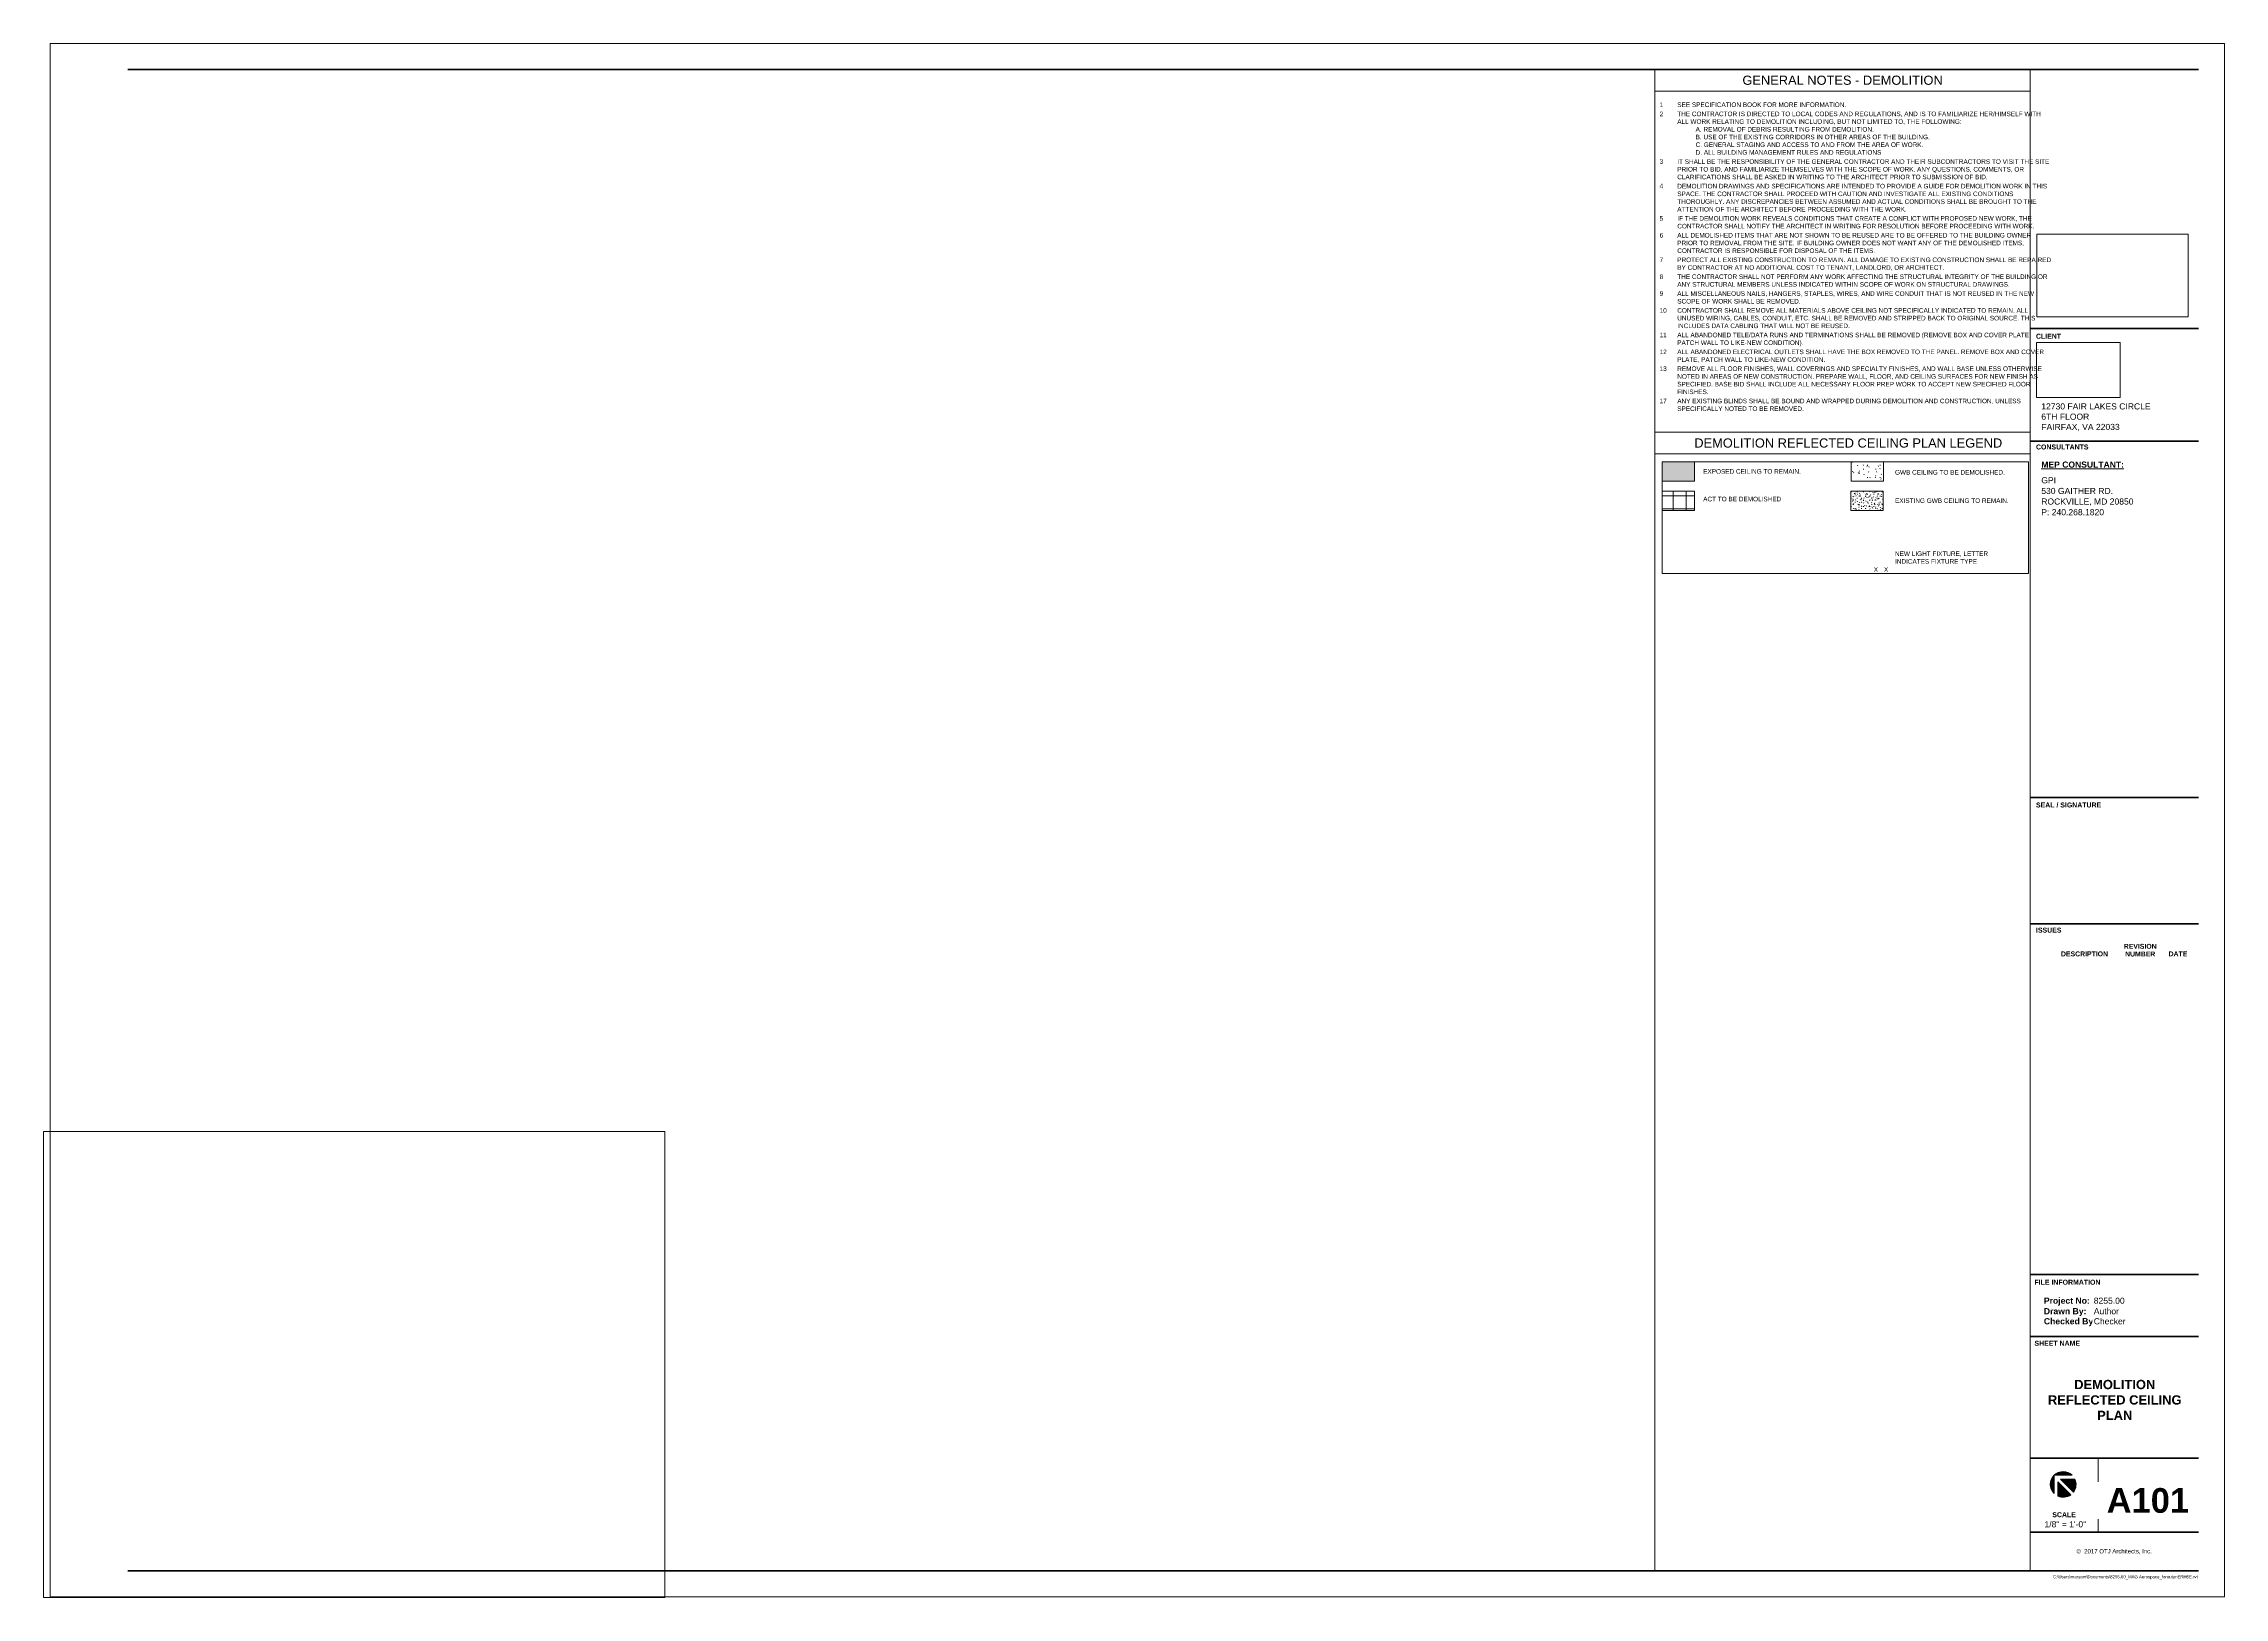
# Paper-space layout 'Layout1' of a CAD drawing. Header units: inches. Extents: x 0 to 42.1, y 0 to 30.
# The model-space entities are those that its viewports show. They can reach past a viewport. Long polylines and large blocks are cut down to what shows.
import ezdxf

# ---------------------------------------------------------------- set-up
doc = ezdxf.new("R2010")
doc.units = ezdxf.units.IN
doc.header["$MEASUREMENT"] = 0
for name, color, linetype, lineweight in [('A-ANNO-NOTE', 131, 'Continuous', 9), ('A-DETL-GENF', 92, 'Continuous', 9), ('A-DETL-THIN', 151, 'Continuous', 9), ('G-ANNO-SCHD', 231, 'Continuous', 9), ('G-ANNO-TEXT', 231, 'Continuous', 9), ('G-ANNO-TTLB', 6, 'Continuous', 9), ('G-ANNO-TTLB-THIN', 151, 'Continuous', 9), ('G-ANNO-TTLB-WIDE', 214, 'Continuous', 50)]:
    doc.layers.add(name, color=color, linetype=linetype, lineweight=lineweight)
doc.layers.add('G-ANNO-NPLT', color=191, linetype='Continuous', plot=False)
doc.styles.add('Arial_B', font='arialbd.ttf', dxfattribs={"height": 0.09513339392643282})
doc.styles.add('Swis721 Lt BT', font='swissl.ttf', dxfattribs={"height": 8.514637904468403})
doc.styles.add('Swis721 Lt BT_1', font='swissl.ttf', dxfattribs={"height": 0.09608532357473035})
doc.styles.add('Swis721 Lt BT_2', font='swissl.ttf', dxfattribs={"height": 0.1182588597842835})
doc.styles.add('Swis721 Lt BT_3', font='swissl.ttf', dxfattribs={"height": 0.08333333333333331})
doc.styles.add('Swis721 Lt BT_4', font='swissl.ttf', dxfattribs={"height": 0.05912942989214175})
doc.styles.add('Swis721 Lt BT_5', font='swissl.ttf', dxfattribs={"height": 0.1773882896764253})
doc.styles.add('Swis721 Lt BT_6', font='swissl.ttf', dxfattribs={"height": 0.08869414483821263})
doc.styles.add('Swis721 Lt BT_B_1', font='', dxfattribs={"height": 0.1192218798151002})
doc.styles.add('Swis721 Lt BT_B_2', font='', dxfattribs={"height": 0.4768875192604006})
doc.styles.add('Swis721 Lt BT_B_3', font='', dxfattribs={"height": 0.1788328197226502})
doc.styles.get('Swis721 Lt BT_B_1').set_extended_font_data('Swis721 Lt BT', bold=True)
doc.styles.get('Swis721 Lt BT_B_2').set_extended_font_data('Swis721 Lt BT', bold=True)
doc.styles.get('Swis721 Lt BT_B_3').set_extended_font_data('Swis721 Lt BT', bold=True)
picture_1 = doc.add_image_def('image1.png', size_in_pixel=(1110, 729))
picture_2 = doc.add_image_def('image2.jpg', size_in_pixel=(2551, 1396))

# ---------------------------------------------------------------- blocks, each defined once
blk = doc.blocks.new('Titleblock - 30 x 42 - DC _ VA-4818253-DEMOLITION REFLECTED CEILING PLAN')
at = {"layer": 'G-ANNO-TTLB'}
h = blk.add_hatch(color=256, dxfattribs=at)
edge = h.paths.add_edge_path(flags=0)
edge.add_line((38.72322899144457, 2.358165792008868), (38.72322899144462, 2.006602884717845))
edge.add_arc((38.89901044509011, 2.18238433836338), 0.2485925157591419, 135.0000000000076, 225.000000000009, ccw=False)
h = blk.add_hatch(color=256, dxfattribs=at)
edge = h.paths.add_edge_path(flags=0)
edge.add_line((39.07479189873563, 2.358165792008887), (38.72322899144456, 2.358165792008863))
edge.add_arc((38.89901044509011, 2.18238433836338), 0.2485925157591469, 44.99999999999869, 135.0000000000106, ccw=False)
h = blk.add_hatch(color=256, dxfattribs=at)
edge = h.paths.add_edge_path(flags=0)
edge.add_line((38.79634443725612, 1.955982196750547), (38.79634443725607, 2.233349918654593))
edge.add_line((38.79634443725607, 2.233349918654593), (39.04703054475296, 1.982663811157806))
edge.add_arc((38.89901044509016, 2.182384338363388), 0.248592515759146, 245.6072536353056, 306.5434806647323, ccw=False)
h = blk.add_hatch(color=256, dxfattribs=at)
edge = h.paths.add_edge_path(flags=0)
edge.add_line((38.84804486479882, 2.28505034619744), (39.12541258670292, 2.285050346197479))
edge.add_arc((38.89901044509006, 2.182384338363377), 0.2485925157591927, -36.5434806647263, 24.392746364706113, ccw=False)
edge.add_line((39.09873097229569, 2.03436423870057), (38.84804486479882, 2.28505034619744))
at = {"layer": 'A-ANNO-NOTE'}
for p, q in [((38.72322899144457, 2.358165792008865), (39.07479189873563, 2.358165792008882)), ((38.72322899144462, 2.006602884717858), (38.72322899144458, 2.358165792008867)), ((38.72322899144456, 2.358165792008859), (38.72322899144462, 2.006602884717861)), ((39.07479189873563, 2.358165792008886), (38.72322899144458, 2.358165792008871)), ((38.72322899144462, 2.006602884717845), (38.72322899144457, 2.358165792008868)), ((38.72322899144456, 2.358165792008863), (39.07479189873563, 2.358165792008887)), ((39.04703054475289, 1.982663811157771), (38.79634443725607, 2.233349918654593)), ((38.79634443725607, 2.233349918654593), (39.04703054475289, 1.982663811157771)), ((38.79634443725612, 1.955982196750554), (38.79634443725607, 2.233349918654593)), ((38.79634443725607, 2.233349918654593), (38.79634443725612, 1.955982196750554)), ((39.04703054475296, 1.982663811157806), (38.79634443725607, 2.233349918654593)), ((38.79634443725607, 2.233349918654593), (38.79634443725612, 1.955982196750547)), ((39.0987309722957, 2.034364238700566), (38.84804486479883, 2.285050346197439)), ((38.84804486479882, 2.285050346197439), (39.0987309722957, 2.034364238700566)), ((39.12541258670294, 2.28505034619748), (38.84804486479883, 2.285050346197439)), ((38.84804486479882, 2.285050346197438), (39.12541258670292, 2.28505034619748)), ((38.84804486479882, 2.28505034619744), (39.09873097229569, 2.03436423870057)), ((39.12541258670292, 2.285050346197479), (38.84804486479882, 2.28505034619744))]:
    blk.add_line(p, q, dxfattribs=at)
for centre, radius, start, end in [((38.89901044509011, 2.182384338363379), 0.2485925157591369, 135.000000000008, 225.0000000000078), ((38.89901044509011, 2.182384338363386), 0.2485925157591318, 134.9999999953099, 225.0000000000063), ((38.89901044509011, 2.18238433836338), 0.2485925157591419, 135.0000000000071, 225.0000000000085), ((38.89901044509011, 2.182384338363378), 0.2485925157591469, 44.99999999999656, 135.0000000000104), ((38.89901044509011, 2.182384338363386), 0.2485925157591318, 44.99999999999334, 134.9999999953099), ((38.89901044509011, 2.18238433836338), 0.2485925157591419, 44.99999999999761, 135.0000000000107), ((38.89901044509004, 2.182384338363373), 0.2485925157592041, 323.4565193352744, 24.39274636470451), ((38.89901044509004, 2.182384338363375), 0.2485925157592098, 323.4565193352755, 24.39274636470519), ((38.89901044509006, 2.182384338363377), 0.2485925157591927, 323.4565193352734, 24.39274636470573), ((38.89901044509016, 2.182384338363383), 0.2485925157591396, 245.6072536353045, 306.543480664731), ((38.89901044509016, 2.182384338363385), 0.2485925157591349, 245.6072536353148, 306.5434806647302), ((38.89901044509016, 2.182384338363388), 0.248592515759146, 245.6072536353052, 306.5434806647319)]:
    blk.add_arc(centre, radius, start, end, dxfattribs=at)
at = {"layer": 'G-ANNO-TTLB'}
for p, q in [((0.01250000000009788, 30.01249999999972), (0.01250000000009788, 0.01250000000000995)), ((42.0125, 30.01249999999972), (0.01249999999999929, 30.01249999999972)), ((42.0125, 0.01249999999999829), (42.0125, 30.01249999999972)), ((0.01250000000009788, 0.01250000000000995), (42.01250000000002, 0.01250000000000995))]:
    blk.add_line(p, q, dxfattribs=at)
at = {"layer": 'G-ANNO-TTLB-THIN'}
blk.add_line((39.57501179533869, 2.690203614458621), (39.57501179533869, 1.262499999999861), dxfattribs=at)
at = {"layer": 'G-ANNO-TTLB-WIDE'}
for p, q in [((41.5125, 29.51249999999973), (1.51250000000001, 29.51249999999973)), ((38.26249999999999, 24.50682749999972), (41.5125, 24.50682749999972)), ((38.26249999999999, 22.336423791762), (41.5125, 22.336423791762)), ((38.26249999999997, 15.45288249863236), (41.5125, 15.45288249863236)), ((38.26249999999997, 13.01249999999988), (41.5125, 13.01249999999988)), ((41.5125, 6.238084377275174), (38.26249999999996, 6.238084377275185)), ((41.5125, 5.041063195861009), (38.26249999999996, 5.041063195861019)), ((38.26249999999995, 2.690203614458621), (41.5125, 2.690203614458621)), ((38.26249999999995, 1.262499999999861), (41.5125, 1.262499999999861)), ((1.512499999999963, 0.512499999999882), (38.26249999999999, 0.512499999999882)), ((38.26249999999999, 0.5124999999998607), (41.5125, 0.5124999999998607))]:
    blk.add_line(p, q, dxfattribs=at)
at = {"layer": 'G-ANNO-TTLB', "attachment_point": 1, "bg_fill": 3, "box_fill_scale": 1.25, "bg_fill_color": 0, "bg_fill_transparency": 0}
for s, insert, char_height, width, line_spacing_factor, style in [('\\fSwis721 Lt BT|b1|i0|c0|p34|;\\LMEP CONSULTANT:', (38.47597181717764, 21.94013422136522), 0.1182588597842835, 1.7925, 1.006669768884753, 'Swis721 Lt BT_2'), ('DESCRIPTION', (38.85672462992945, 12.47768459328055), 0.09513339392643282, 1.053, 0.9385317878468563, 'Arial_B'), ('\\fSwis721 Lt BT|b1|i0|c0|p34|;SCALE', (38.68880821124041, 1.644956936618015), 0.09608532357473035, 0.4960054163845632, 1.006669768884753, 'Swis721 Lt BT_1')]:
    blk.add_mtext(s, dxfattribs=dict(at, insert=insert, char_height=char_height, width=width, line_spacing_factor=line_spacing_factor, style=style))
at = {"layer": 'G-ANNO-TTLB', "insert": (39.88280484205, 0.9327606951626167), "char_height": 0.08333333333333331, "width": 1.691133294186729, "attachment_point": 2, "line_spacing_factor": 1.006669768884753, "style": 'Swis721 Lt BT_3'}
blk.add_mtext('©  2017 OTJ Architects, Inc.', dxfattribs=at)
at = {"layer": 'G-ANNO-TTLB'}
image = blk.add_image(picture_2, insert=(38.39184132892819, 24.73384119618144), size_in_units=(2.9237363091914497, 1.5999748677503973), dxfattribs=at)
image.dxf.flags = 7
image = blk.add_image(picture_1, insert=(38.38210373629266, 23.17954943844805), size_in_units=(1.6155037417393792, 1.0609929979531607), dxfattribs=at)
image.dxf.flags = 7
at = {"layer": 'G-ANNO-TTLB', "bg_fill": 3, "box_fill_scale": 1.25, "bg_fill_color": 0, "bg_fill_transparency": 0}
for s, insert, char_height, width, attachment_point, line_spacing_factor, style in [('\\fSwis721 Lt BT|b1|i0|c0|p34|;CLIENT', (38.37337726309556, 24.40822643275084), 0.09608532357473035, 0.5374407582938387, 1, 1.006669768884753, 'Swis721 Lt BT_1'), ('\\fSwis721 Lt BT|b1|i0|c0|p34|;CONSULTANTS', (38.37428590828189, 22.26907272451311), 0.09608532357473035, 1.134597156398104, 1, 1.006669768884753, 'Swis721 Lt BT_1'), ('\\fSwis721 Lt BT|b1|i0|c0|p34|;SEAL / SIGNATURE', (38.37325769334895, 15.35408001536185), 0.09608532357473035, 1.395396073121191, 1, 1.006669768884753, 'Swis721 Lt BT_1'), ('\\fSwis721 Lt BT|b1|i0|c0|p34|;ISSUES', (38.37329619640251, 12.93683245745997), 0.09608532357473035, 0.547190250507786, 1, 1.006669768884753, 'Swis721 Lt BT_1'), ('REVISION\\PNUMBER', (40.38629994300713, 12.62351785987668), 0.09513339392643282, 0.7357499999999999, 2, 0.9385317878468563, 'Arial_B'), ('\\fSwis721 Lt BT|b1|i0|c0|p34|;FILE INFORMATION', (38.3437895233209, 6.136053448319685), 0.09608532357473035, 1.428300609343263, 1, 1.006669768884753, 'Swis721 Lt BT_1'), ('\\fSwis721 Lt BT|b1|i0|c0|p34|;SHEET NAME', (38.3437895233209, 4.956461656030344), 0.09608532357473035, 0.9859174001354094, 1, 1.006669768884753, 'Swis721 Lt BT_1')]:
    blk.add_mtext(s, dxfattribs=dict(at, insert=insert, char_height=char_height, width=width, attachment_point=attachment_point, line_spacing_factor=line_spacing_factor, style=style))
at = {"layer": 'G-ANNO-TTLB', "attachment_point": 1, "bg_fill": 3, "box_fill_scale": 1.25, "bg_fill_color": 0, "bg_fill_transparency": 0}
for s, insert, char_height, width, line_spacing_factor, style in [('DATE', (40.93484867892432, 12.47768459328055), 0.09513339392643282, 0.41625, 0.9385317878468563, 'Arial_B'), ('Project No:', (38.5251891811192, 5.79106529491365), 0.1192218798151002, 0.9719999999999999, 0.9985383491037771, 'Swis721 Lt BT_B_1')]:
    blk.add_mtext(s, dxfattribs=dict(at, insert=insert, char_height=char_height, width=width, line_spacing_factor=line_spacing_factor, style=style))
at = {"layer": 'G-ANNO-TTLB', "insert": (38.5251891811192, 5.587734365212077), "char_height": 0.1192218798151002, "width": 0.8879999999999998, "attachment_point": 1, "line_spacing_factor": 0.9985383491037771, "style": 'Swis721 Lt BT_B_1', "bg_fill": 3, "box_fill_scale": 1.25, "bg_fill_color": 0, "bg_fill_transparency": 0}
blk.add_mtext('Drawn By:', dxfattribs=at)
at = {"layer": 'G-ANNO-TTLB', "insert": (38.5251891811192, 5.393544271185731), "char_height": 0.1192218798151002, "width": 1.1115, "attachment_point": 1, "line_spacing_factor": 0.9985383491037771, "style": 'Swis721 Lt BT_B_1', "bg_fill": 3, "box_fill_scale": 1.25, "bg_fill_color": 0, "bg_fill_transparency": 0}
blk.add_mtext('Checked By:', dxfattribs=at)

msp = doc.modelspace()

# ---------------------------------------------------------------- hatches: boundary and pattern name
at = {"layer": 'A-DETL-GENF'}
msp.add_hatch(color=7, dxfattribs=at).paths.add_polyline_path([(1632.399008781053, 8.598616548310984), (1632.399008781053, 44.59861654831098), (1572.399008781054, 44.59861654831098), (1572.399008781054, 8.598616548310984)], flags=0)
h = msp.add_hatch(dxfattribs=at)
h.set_pattern_fill('FP_7', style=0, pattern_type=2)
h.set_pattern_definition([(0, (-59.327, 0), (30.72, 7.68), [1.267, -21.773, 1.267, -21.773, -122.88]), (0, (-59.327, 0), (30.72, 7.68), [-46.08, 1.267, -44.813, 1.267, -21.773, -53.76]), (0, (-59.327, 0), (30.72, 7.68), [-115.2, 1.267, -14.093, 1.267, -37.133]), (120, (-47.807, 3.84), (-22.01107510106448, 22.76430040425796), [1.267, -21.773, 1.267, -21.773, -122.88]), (120, (-47.807, 3.84), (-22.01107510106448, 22.76430040425796), [-46.07999999999999, 1.267, -44.813, 1.267, -21.773, -53.75999999999999]), (120, (-47.807, 3.84), (-22.01107510106448, 22.76430040425796), [-115.2, 1.267, -14.093, 1.267, -37.133]), (240, (-43.967, 19.2), (-8.708924898935503, -30.44430040425795), [1.267, -21.773, 1.267, -21.773, -122.88]), (240, (-43.967, 19.2), (-8.708924898935503, -30.44430040425795), [-46.08, 1.267, -44.813, 1.267, -21.773, -53.76]), (240, (-43.967, 19.2), (-8.708924898935503, -30.44430040425795), [-115.2, 1.267, -14.093, 1.267, -37.133])])
h.paths.add_polyline_path([(1982.774657835282, 8.31153735799944), (1982.774657835282, 44.31153735799943), (1922.774657835281, 44.31153735799943), (1922.774657835281, 8.31153735799944)], flags=0)
h = msp.add_hatch(dxfattribs=at)
h.set_pattern_fill('FP_9', style=0, pattern_type=2)
h.set_pattern_definition([(0, (273.158, -67.013), (0, 24), []), (90, (273.158, -67.013), (-24, 1.469576158976824e-15), [])])
h.paths.add_polyline_path([(1632.399008781053, -45.82068559076173), (1632.399008781053, -9.820685590761569), (1572.399008781054, -9.820685590761569), (1572.399008781054, -45.82068559076173)], flags=0)
h = msp.add_hatch(dxfattribs=at)
h.set_pattern_fill('FP_8', style=0, pattern_type=2)
h.set_pattern_definition([(0, (-59.327, 0), (15.36, 3.84), [1.267, -10.253, 1.267, -10.253, -61.44]), (0, (-59.327, 0), (15.36, 3.84), [-23.04, 1.267, -21.773, 1.267, -10.253, -26.88]), (0, (-59.327, 0), (15.36, 3.84), [-57.6, 1.267, -6.412999999999999, 1.267, -17.933]), (120, (-53.567, 1.92), (-11.00553755053224, 11.38215020212898), [1.267, -10.253, 1.267, -10.253, -61.43999999999999]), (120, (-53.567, 1.92), (-11.00553755053224, 11.38215020212898), [-23.04, 1.267, -21.773, 1.267, -10.253, -26.88]), (120, (-53.567, 1.92), (-11.00553755053224, 11.38215020212898), [-57.59999999999999, 1.267, -6.412999999999998, 1.267, -17.933]), (240, (-51.647, 9.6), (-4.354462449467752, -15.22215020212898), [1.267, -10.253, 1.267, -10.253, -61.44]), (240, (-51.647, 9.6), (-4.354462449467752, -15.22215020212898), [-23.04, 1.267, -21.773, 1.267, -10.253, -26.88]), (240, (-51.647, 9.6), (-4.354462449467752, -15.22215020212898), [-57.6, 1.267, -6.412999999999999, 1.267, -17.933])])
h.paths.add_polyline_path([(1922.774657835281, -45.82068559076259), (1982.08463166957, -45.82068559076259), (1982.08463166957, -9.820685590762592), (1922.084631669571, -9.820685590762592), (1922.084631669571, -45.82068559076259)], flags=0)

# ---------------------------------------------------------------- linework, layer by layer
at = {"layer": 'A-DETL-THIN'}
for p, q in [((1632.399008781052, 44.59861654831089), (1572.399008781052, 44.59861654831089)), ((1572.399008781052, 44.59861654831089), (1572.399008781052, 8.598616548310899)), ((1632.399008781052, 8.598616548310899), (1632.399008781052, 44.59861654831089)), ((1982.774657835279, 44.31153735799924), (1922.774657835279, 44.31153735799924)), ((1922.774657835279, 44.31153735799924), (1922.774657835279, 8.311537357999248)), ((1982.774657835279, 8.311537357999248), (1982.774657835279, 44.31153735799924)), ((1572.399008781052, 8.598616548310899), (1632.399008781052, 8.598616548310899)), ((1922.774657835279, 8.311537357999248), (1982.774657835279, 8.311537357999248)), ((1632.399008781052, -9.820685590761771), (1572.399008781052, -9.820685590761771)), ((1572.399008781052, -9.820685590761771), (1572.399008781052, -45.82068559076177)), ((1632.399008781052, -45.82068559076177), (1632.399008781052, -9.820685590761771)), ((1982.084631669568, -9.82068559076273), (1922.084631669568, -9.82068559076273)), ((1922.084631669568, -9.82068559076273), (1922.084631669568, -45.82068559076273)), ((1982.084631669568, -45.82068559076273), (1982.084631669568, -9.82068559076273)), ((1572.399008781052, -45.82068559076177), (1632.399008781052, -45.82068559076177)), ((1922.084631669568, -45.82068559076273), (1982.084631669568, -45.82068559076273))]:
    msp.add_line(p, q, dxfattribs=at)

# ---------------------------------------------------------------- texts
at = {"layer": 'G-ANNO-TEXT', "color": 7, "char_height": 8.514637904468412, "attachment_point": 1, "line_spacing_factor": 1.006669768884753, "style": 'Swis721 Lt BT'}
for s, insert, width in [('EXPOSED CEILING TO REMAIN.', (1648.603112837462, 30.76396776258301), 202.068), ('GWB CEILING TO BE DEMOLISHED.', (2004.288735725974, 29.17631616666026), 229.392), ('ACT TO BE DEMOLISHED', (1648.603112837462, -20.3939865679274), 162.648), ('EXISTING GWB CEILING TO REMAIN.', (2004.288735725974, -23.38278030474902), 234.792), ('NEW LIGHT FIXTURE, LETTER\\PINDICATES FIXTURE TYPE', (2004.288735725974, -121.7703407634324), 189.216), ('X', (1964.846320242723, -151.1083574390157), 8.316), ('X', (1983.846320242723, -151.1083574390158), 8.316)]:
    msp.add_mtext(s, dxfattribs=dict(at, insert=insert, width=width))

psp = doc.layouts.get("Layout1")

# ---------------------------------------------------------------- linework, layer by layer
at = {"layer": 'A-DETL-THIN'}
for p, q in [((31.12118774606975, 0.5124999999998748), (31.12118774606979, 29.51249999999972)), ((38.37118774606975, 0.5124999999998535), (38.37118774606979, 29.5124999999997)), ((31.12118774606979, 29.09574218749976), (38.37118774606979, 29.09574218749973)), ((38.37118774606978, 22.50780230070994), (31.12118774606978, 22.50780230070997)), ((31.12118774606978, 22.09104448820997), (38.37118774606978, 22.09104448820995))]:
    psp.add_line(p, q, dxfattribs=at)

# ---------------------------------------------------------------- viewports
at = {"layer": '0'}
psp.add_viewport(center=(6, 4.5), size=(12, 9), view_center_point=(6, 4.5), view_height=12, dxfattribs=at)
at = {"layer": 'G-ANNO-NPLT'}
psp.add_viewport(center=(34.80215980633187, 20.85679676119007), size=(7.079100421587175, 2.160976611968104), view_center_point=(1912.195829017236, -59.1282608261581), view_height=207.453754748938, status=3, dxfattribs=at)

# ---------------------------------------------------------------- next in the draw order: block references
at = {"layer": 'G-ANNO-TTLB'}
psp.add_blockref('Titleblock - 30 x 42 - DC _ VA-4818253-DEMOLITION REFLECTED CEILING PLAN', (0.1112696238461401, 0), dxfattribs=at)

# ---------------------------------------------------------------- next in the draw order: texts
at = {"layer": 'G-ANNO-SCHD', "line_spacing_factor": 1.006669768884752}
for s, insert, char_height, width, attachment_point, style in [('GENERAL NOTES - DEMOLITION', (34.74884318039541, 29.39436921879076), 0.1773882896764253, 4.344749999999999, 2, 'Swis721 Lt BT_5'), ('2', (31.2148534979228, 28.69964828823827), 0.08869414483821263, 0.07874999999999999, 1, 'Swis721 Lt BT_6'), ('1', (31.2148534979228, 28.87658281204779), 0.08869414483821263, 0.07874999999999999, 1, 'Swis721 Lt BT_6'), ('THE CONTRACTOR IS DIRECTED TO LOCAL CODES AND REGULATIONS, AND IS TO FAMILIARIZE HER/HIMSELF WITH\\PALL WORK RELATING TO DEMOLITION INCLUDING, BUT NOT LIMITED TO, THE FOLLOWING:\\P^IA. REMOVAL OF DEBRIS RESULTING FROM DEMOLITION.\\P^IB. USE OF THE EXISTING CORRIDORS IN OTHER AREAS OF THE BUILDING.\\P^IC. GENERAL STAGING AND ACCESS TO AND FROM THE AREA OF WORK.\\P^ID. ALL BUILDING MANAGEMENT RULES AND REGULATIONS', (31.55559456641168, 28.69964828823827), 0.08869414483821263, 7.842374999999998, 1, 'Swis721 Lt BT_6'), ('SEE SPECIFICATION BOOK FOR MORE INFORMATION.', (31.55559456641168, 28.87658281204779), 0.08869414483821263, 3.6585, 1, 'Swis721 Lt BT_6'), ('3', (31.2148534979228, 27.77866614538113), 0.08869414483821263, 0.07874999999999999, 1, 'Swis721 Lt BT_6'), ('IT SHALL BE THE RESPONSIBILITY OF THE GENERAL CONTRACTOR AND THEIR SUBCONTRACTORS TO VISIT THE SITE\\PPRIOR TO BID, AND FAMILIARIZE THEMSELVES WITH THE SCOPE OF WORK. ANY QUESTIONS, COMMENTS, OR\\PCLARIFICATIONS SHALL BE ASKED IN WRITING TO THE ARCHITECT PRIOR TO SUBMISSION OF BID.', (31.55559456641168, 27.77866614538113), 0.08869414483821263, 7.9605, 1, 'Swis721 Lt BT_6'), ('4', (31.2148534979228, 27.30411257395255), 0.08869414483821263, 0.07874999999999999, 1, 'Swis721 Lt BT_6'), ('DEMOLITION DRAWINGS AND SPECIFICATIONS ARE INTENDED TO PROVIDE A GUIDE FOR DEMOLITION WORK IN THIS\\PSPACE. THE CONTRACTOR SHALL PROCEED WITH CAUTION AND INVESTIGATE ALL EXISTING CONDITIONS\\PTHOROUGHLY. ANY DISCREPANCIES BETWEEN ASSUMED AND ACTUAL CONDITIONS SHALL BE BROUGHT TO THE\\PATTENTION OF THE ARCHITECT BEFORE PROCEEDING WITH THE WORK.', (31.55559456641168, 27.30411257395255), 0.08869414483821263, 7.984124999999999, 1, 'Swis721 Lt BT_6'), ('5', (31.2148534979228, 26.68074947871446), 0.08869414483821263, 0.07874999999999999, 1, 'Swis721 Lt BT_6'), ('IF THE DEMOLITION WORK REVEALS CONDITIONS THAT CREATE A CONFLICT WITH PROPOSED NEW WORK, THE\\PCONTRACTOR SHALL NOTIFY THE ARCHITECT IN WRITING FOR RESOLUTION BEFORE PROCEEDING WITH WORK.', (31.55559456641168, 26.68074947871446), 0.08869414483821263, 7.67925, 1, 'Swis721 Lt BT_6'), ('6', (31.2148534979228, 26.35500543109541), 0.08869414483821263, 0.07874999999999999, 1, 'Swis721 Lt BT_6'), ('ALL DEMOLISHED ITEMS THAT ARE NOT SHOWN TO BE REUSED ARE TO BE OFFERED TO THE BUILDING OWNER\\PPRIOR TO REMOVAL FROM THE SITE. IF BUILDING OWNER DOES NOT WANT ANY OF THE DEMOLISHED ITEMS,\\PCONTRACTOR IS RESPONSIBLE FOR DISPOSAL OF THE ITEMS.', (31.55559456641168, 26.35500543109541), 0.08869414483821263, 7.642124999999999, 1, 'Swis721 Lt BT_6'), ('7', (31.2148534979228, 25.88045185966684), 0.08869414483821263, 0.07874999999999999, 1, 'Swis721 Lt BT_6'), ('PROTECT ALL EXISTING CONSTRUCTION TO REMAIN. ALL DAMAGE TO EXISTING CONSTRUCTION SHALL BE REPAIRED\\PBY CONTRACTOR AT NO ADDITIONAL COST TO TENANT, LANDLORD, OR ARCHITECT.', (31.55559456641168, 25.88045185966684), 0.08869414483821263, 8.04375, 1, 'Swis721 Lt BT_6'), ('8', (31.2148534979228, 25.55470781204779), 0.08869414483821263, 0.07874999999999999, 1, 'Swis721 Lt BT_6'), ('THE CONTRACTOR SHALL NOT PERFORM ANY WORK AFFECTING THE STRUCTURAL INTEGRITY OF THE BUILDING OR\\PANY STRUCTURAL MEMBERS UNLESS INDICATED WITHIN SCOPE OF WORK ON STRUCTURAL DRAWINGS.', (31.55559456641168, 25.55470781204779), 0.08869414483821263, 7.964999999999998, 1, 'Swis721 Lt BT_6'), ('9', (31.2148534979228, 25.22896376442874), 0.08869414483821263, 0.07874999999999999, 1, 'Swis721 Lt BT_6'), ('10', (31.2148534979228, 24.9032197168097), 0.08869414483821263, 0.1575, 1, 'Swis721 Lt BT_6'), ('ALL MISCELLANEOUS NAILS, HANGERS, STAPLES, WIRES, AND WIRE CONDUIT THAT IS NOT REUSED IN THE NEW\\PSCOPE OF WORK SHALL BE REMOVED.', (31.55559456641168, 25.22896376442874), 0.08869414483821263, 7.680374999999998, 1, 'Swis721 Lt BT_6'), ('CONTRACTOR SHALL REMOVE ALL MATERIALS ABOVE CEILING NOT SPECIFICALLY INDICATED TO REMAIN. ALL\\PUNUSED WIRING, CABLES, CONDUIT, ETC. SHALL BE REMOVED AND STRIPPED BACK TO ORIGINAL SOURCE. THIS\\PINCLUDES DATA CABLING THAT WILL NOT BE REUSED.', (31.55559456641168, 24.9032197168097), 0.08869414483821263, 7.746749999999998, 1, 'Swis721 Lt BT_6'), ('ALL ABANDONED TELE/DATA RUNS AND TERMINATIONS SHALL BE REMOVED (REMOVE BOX AND COVER PLATE,\\PPATCH WALL TO LIKE-NEW CONDITION).', (31.55559456641168, 24.42866614538113), 0.08869414483821263, 7.634249999999999, 1, 'Swis721 Lt BT_6'), ('11', (31.2148534979228, 24.42866614538113), 0.08869414483821263, 0.1575, 1, 'Swis721 Lt BT_6'), ('12', (31.2148534979228, 24.10292209776208), 0.08869414483821263, 0.1575, 1, 'Swis721 Lt BT_6'), ('ALL ABANDONED ELECTRICAL OUTLETS SHALL HAVE THE BOX REMOVED TO THE PANEL. REMOVE BOX AND COVER\\PPLATE, PATCH WALL TO LIKE-NEW CONDITION.', (31.55559456641168, 24.10292209776208), 0.08869414483821263, 7.909874999999999, 1, 'Swis721 Lt BT_6'), ('13', (31.2148534979228, 23.77717805014303), 0.08869414483821263, 0.1575, 1, 'Swis721 Lt BT_6'), ('17', (31.2148534979228, 23.15381495490493), 0.08869414483821263, 0.1575, 1, 'Swis721 Lt BT_6'), ('ANY EXISTING BLINDS SHALL BE BOUND AND WRAPPED DURING DEMOLITION AND CONSTRUCTION, UNLESS\\PSPECIFICALLY NOTED TO BE REMOVED.', (31.55559456641168, 23.15381495490493), 0.08869414483821263, 7.458749999999998, 1, 'Swis721 Lt BT_6')]:
    psp.add_mtext(s, dxfattribs=dict(at, insert=insert, char_height=char_height, width=width, attachment_point=attachment_point, style=style))
at = {"layer": 'G-ANNO-TEXT', "color": 7, "insert": (34.85872407665695, 22.38688387792764), "char_height": 0.1773882896764253, "width": 6.675749999999999, "attachment_point": 2, "line_spacing_factor": 1.006669768884752, "style": 'Swis721 Lt BT_5'}
psp.add_mtext('DEMOLITION REFLECTED CEILING PLAN LEGEND', dxfattribs=at)
at = {"layer": 'G-ANNO-TTLB', "bg_fill": 3, "box_fill_scale": 1.25, "bg_fill_color": 0, "bg_fill_transparency": 0}
for s, insert, char_height, width, attachment_point, line_spacing_factor, style in [('12730 FAIR LAKES CIRCLE\\P6TH FLOOR\\PFAIRFAX, VA 22033', (38.58724144102377, 23.06421856092021), 0.1182588597842835, 2.355, 1, 1.006669768884753, 'Swis721 Lt BT_2'), ('530 GAITHER RD.', (38.58724144102377, 21.43084391466083), 0.1182588597842835, 1.5465, 1, 1.006669768884753, 'Swis721 Lt BT_2'), ('8255.00', (39.60063763628517, 5.790102274882832), 0.1182588597842835, 0.6824999999999999, 1, 1.006669768884753, 'Swis721 Lt BT_2'), ('DEMOLITION\\PREFLECTED CEILING\\PPLAN', (40.00605251169789, 4.201199348245193), 0.1788328197226502, 2.857499999999999, 2, 0.9985383491037769, 'Swis721 Lt BT_B_3'), (' 1/8" = 1\'-0"', (39.02903502092889, 1.471210634267722), 0.1182588597842835, 0.9959999999999999, 2, 1.006669768884753, 'Swis721 Lt BT_2'), ('C:\\\\Users\\\\maryam\\\\Documents\\\\8255.00_MAG Aerospace_foroutanERH5E.rvt', (41.60866438478853, 0.4277991818426469), 0.05912942989214175, 3.232499999999999, 3, 1.006669768884753, 'Swis721 Lt BT_4')]:
    psp.add_mtext(s, dxfattribs=dict(at, insert=insert, char_height=char_height, width=width, attachment_point=attachment_point, line_spacing_factor=line_spacing_factor, style=style))

# ---------------------------------------------------------------- next in the draw order: texts
at = {"layer": 'G-ANNO-SCHD', "insert": (31.55559456641168, 23.77717805014303), "char_height": 0.08869414483821263, "width": 7.835624999999999, "attachment_point": 1, "line_spacing_factor": 1.006669768884752, "style": 'Swis721 Lt BT_6'}
psp.add_mtext('REMOVE ALL FLOOR FINISHES, WALL COVERINGS AND SPECIALTY FINISHES, AND WALL BASE UNLESS OTHERWISE\\PNOTED IN AREAS OF NEW CONSTRUCTION. PREPARE WALL, FLOOR, AND CEILING SURFACES FOR NEW FINISH AS\\PSPECIFIED. BASE BID SHALL INCLUDE ALL NECESSARY FLOOR PREP WORK TO ACCEPT NEW SPECIFIED FLOOR\\PFINISHES.', dxfattribs=at)
at = {"layer": 'G-ANNO-TTLB', "bg_fill": 3, "box_fill_scale": 1.25, "bg_fill_color": 0, "bg_fill_transparency": 0}
for s, insert, char_height, width, attachment_point, line_spacing_factor, style in [('GPI', (38.58724144102377, 21.63713116915854), 0.1182588597842835, 0.3149999999999999, 1, 1.006669768884753, 'Swis721 Lt BT_2'), ('ROCKVILLE, MD 20850', (38.58724144102377, 21.22695437770023), 0.1182588597842835, 2.008499999999999, 1, 1.006669768884753, 'Swis721 Lt BT_2'), ('Author', (39.60063763628517, 5.586771345181259), 0.1182588597842835, 0.5594999999999999, 1, 1.006669768884753, 'Swis721 Lt BT_2'), ('A101', (40.64587272719563, 2.110651249691193), 0.4768875192604006, 1.77, 2, 0.9985383491037771, 'Swis721 Lt BT_B_2')]:
    psp.add_mtext(s, dxfattribs=dict(at, insert=insert, char_height=char_height, width=width, attachment_point=attachment_point, line_spacing_factor=line_spacing_factor, style=style))

# ---------------------------------------------------------------- next in the draw order: texts
at = {"layer": 'G-ANNO-TTLB', "char_height": 0.1182588597842835, "attachment_point": 1, "line_spacing_factor": 1.006669768884753, "style": 'Swis721 Lt BT_2', "bg_fill": 3, "box_fill_scale": 1.25, "bg_fill_color": 0, "bg_fill_transparency": 0}
for s, insert, width in [('P: 240.268.1820', (38.58724144102377, 21.02056247412287), 1.3845), ('Checker', (39.60063763628517, 5.392581251154914), 0.7124999999999999)]:
    psp.add_mtext(s, dxfattribs=dict(at, insert=insert, width=width))

doc.saveas('drawing.dxf')
